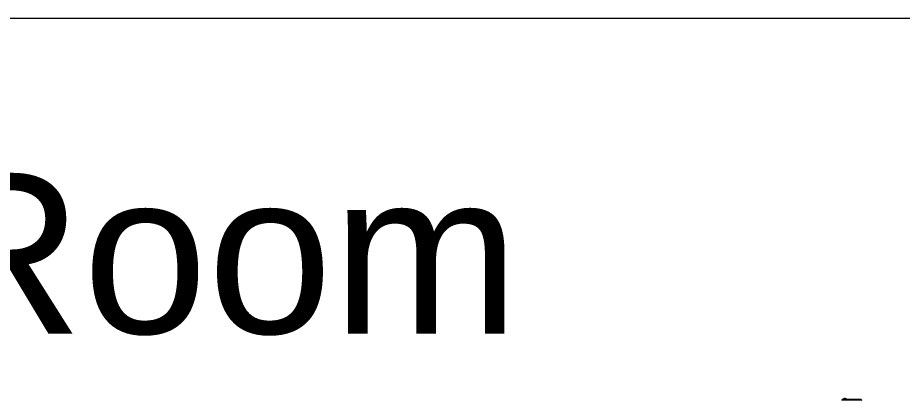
# Model space of a CAD drawing. Header units: inches. Extents: x 23291 to 181956, y 9161 to 51408.
# Drawn here: x 111590 to 114984, y 37620 to 39087 of the extents above; entities that cross this region are included whole.
import ezdxf

# ---------------------------------------------------------------- set-up
doc = ezdxf.new("R2010")
doc.units = ezdxf.units.IN
doc.header["$MEASUREMENT"] = 0
doc.linetypes.add('DASHED2', pattern=[0.375, 0.25, -0.125])
doc.linetypes.add('HIDDEN', pattern=[0.375, 0.25, -0.125])
doc.layers.add('1', color=3, linetype='Continuous')
doc.layers.add('Dim', color=6, linetype='Continuous', lineweight=13)
doc.layers.add('Text', color=255, linetype='Continuous', lineweight=13)
doc.layers.add('Hide', color=70, linetype='Continuous', lineweight=13, plot=False)
doc.styles.get("Standard").update_dxf_attribs({"font": 'arial.ttf'})

# ---------------------------------------------------------------- blocks, each defined once
blk = doc.blocks.new('5')
at = {"layer": '1', "lineweight": 9}
for p, q in [((226.7958, -21.1738), (226.7939, -21.1757)), ((226.865, -21.1757), (226.7939, -21.1757)), ((226.8631, -21.1732), (226.7958, -21.1732)), ((226.7996, -21.1732), (226.8003, -21.1732)), ((226.8003, -21.1732), (226.8009, -21.1725)), ((226.8003, -21.1732), (226.8015, -21.1732)), ((226.8009, -21.1725), (226.8034, -21.17)), ((226.8022, -21.1725), (226.8009, -21.1725)), ((226.8015, -21.1732), (226.8022, -21.1726)), ((226.8047, -21.17), (226.8022, -21.1726)), ((226.8053, -21.1706), (226.8028, -21.1732)), ((226.8041, -21.1694), (226.8034, -21.17)), ((226.8034, -21.17), (226.8047, -21.17)), ((226.8053, -21.1694), (226.8041, -21.1694)), ((226.8053, -21.1694), (226.8047, -21.17)), ((226.8066, -21.1694), (226.8053, -21.1694)), ((226.806, -21.1706), (226.8053, -21.1706)), ((226.8066, -21.1706), (226.806, -21.1706)), ((226.806, -21.1706), (226.8066, -21.1706)), ((226.8066, -21.1694), (226.8079, -21.1694)), ((226.8066, -21.17), (226.8079, -21.1706)), ((226.8066, -21.1706), (226.8079, -21.1706)), ((226.8091, -21.1732), (226.8066, -21.1706)), ((226.8079, -21.1694), (226.8085, -21.17)), ((226.8079, -21.1706), (226.8104, -21.1732)), ((226.8111, -21.1725), (226.8085, -21.17)), ((226.8085, -21.17), (226.8085, -21.17)), ((226.8104, -21.1732), (226.8091, -21.1732)), ((226.8117, -21.1732), (226.8111, -21.1725)), ((226.8117, -21.1732), (226.8123, -21.1732)), ((226.8631, -21.1738), (226.865, -21.1757))]:
    blk.add_line(p, q, dxfattribs=at)

msp = doc.modelspace()

# ---------------------------------------------------------------- linework, layer by layer
msp.add_open_spline([(102008.2, 38756.3), (103204.5, 38248), (105131.9, 37390.9), (109175.8, 35827), (112823.8, 35070.3), (117769.6, 35070.3), (121406.8, 35085.3), (123831.1, 35070.2)], degree=3, knots=[0, 0, 0, 0, 3.550687, 7.088547, 10.454406, 13.763203, 20.376363, 20.376363, 20.376363, 20.376363])
msp.add_open_spline([(102008.2, 38756.3), (103204.5, 38248), (105131.9, 37390.9), (109175.8, 35827), (112823.8, 35070.3), (117769.6, 35070.3), (121406.8, 35085.3), (123831.1, 35070.2)], degree=3, knots=[0, 0, 0, 0, 3.550687, 7.088547, 10.454406, 13.763203, 20.376363, 20.376363, 20.376363, 20.376363])
at = {"layer": 'Hide', "linetype": 'DASHED2'}
msp.add_line((102006.8, 39084.9), (174773.6, 39086.8), dxfattribs=at)
at = {"layer": 'Hide', "linetype": 'HIDDEN'}
msp.add_line((102006.8, 39084.9), (174773.6, 39086.8), dxfattribs=at)

# ---------------------------------------------------------------- block references
at = {"layer": 'Dim', "xscale": 1100, "yscale": 1100, "zscale": 1100}
msp.add_blockref('5', (-134722.5, 60913.3), dxfattribs=at)

# ---------------------------------------------------------------- texts
at = {"layer": 'Text'}
msp.add_text('Engine Room', height=616.259, dxfattribs=at).set_placement((108298.5, 37876))

doc.saveas('drawing.dxf')
